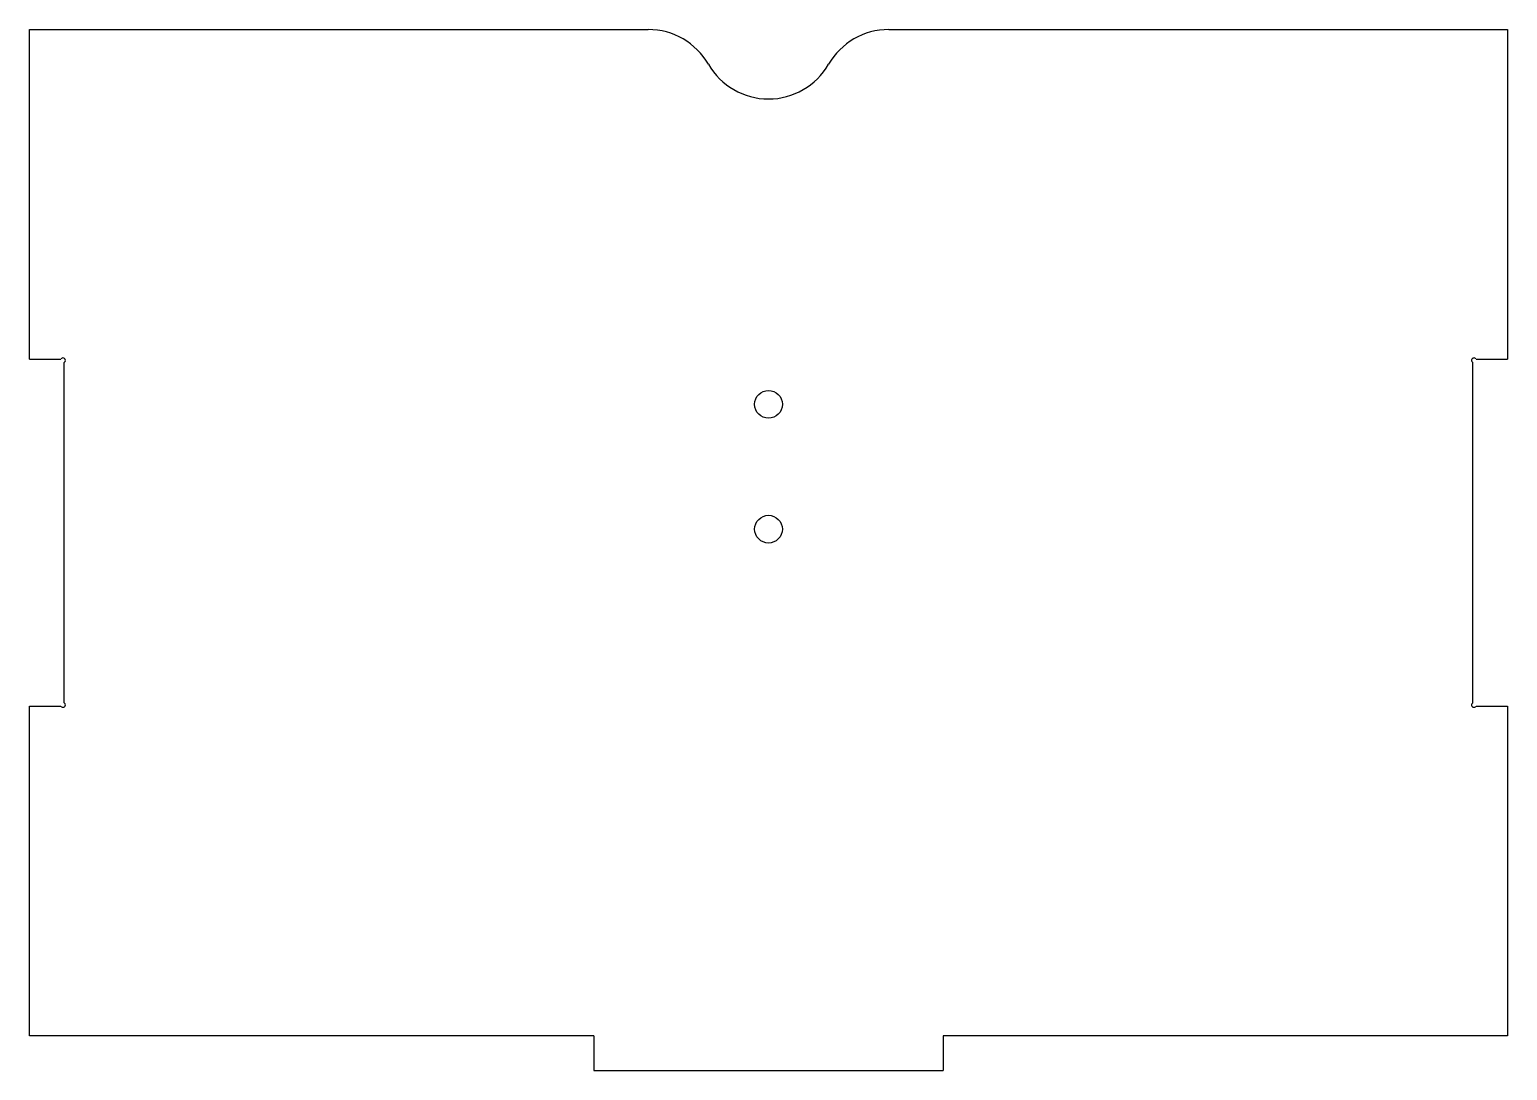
# Model space of a CAD drawing. Header units: millimetres. Extents: x 0 to 213, y 433 to 583.
import ezdxf

# ---------------------------------------------------------------- set-up
doc = ezdxf.new("R2010")
doc.units = ezdxf.units.MM
doc.layers.add('Shape2DView006', color=7, linetype='CONTINUOUS')

msp = doc.modelspace()

# ---------------------------------------------------------------- linework, layer by layer
at = {"layer": 'Shape2DView006'}
for p, q in [((0, 583), (89.18, 583)), ((0, 535.5), (0, 583)), ((123.82, 583), (213, 583)), ((213, 583), (213, 535.5)), ((0, 535.5), (4.53, 535.5)), ((5, 485.97), (5, 535.03)), ((208, 485.97), (208, 535.03)), ((208.47, 535.5), (213, 535.5)), ((0, 438), (0, 485.5)), ((0, 485.5), (4.53, 485.5)), ((208.47, 485.5), (213, 485.5)), ((213, 485.5), (213, 438)), ((81.35, 438), (0, 438)), ((81.35, 438), (81.35, 433)), ((213, 438), (131.65, 438)), ((131.65, 438), (131.65, 433)), ((81.35, 433), (131.65, 433))]:
    msp.add_line(p, q, dxfattribs=at)
for centre in [(106.5, 529), (106.5, 511)]:
    msp.add_circle(centre, 2, dxfattribs=at)
for centre, radius, start, end in [((89.18, 573), 10, 30, 90), ((123.82, 573), 10, 90, 150), ((106.5, 583), 10, -150, -90), ((106.5, 583), 10, -90, -30), ((4.83, 535.33), 0.343, 0, 150), ((4.83, 535.33), 0.343, -60, 0), ((208.17, 535.33), 0.343, 30, -120), ((4.83, 485.67), 0.343, -150, 0), ((4.83, 485.67), 0.343, 0, 60), ((208.17, 485.67), 0.343, 120, -30)]:
    msp.add_arc(centre, radius, start, end, dxfattribs=at)

doc.saveas('drawing.dxf')
